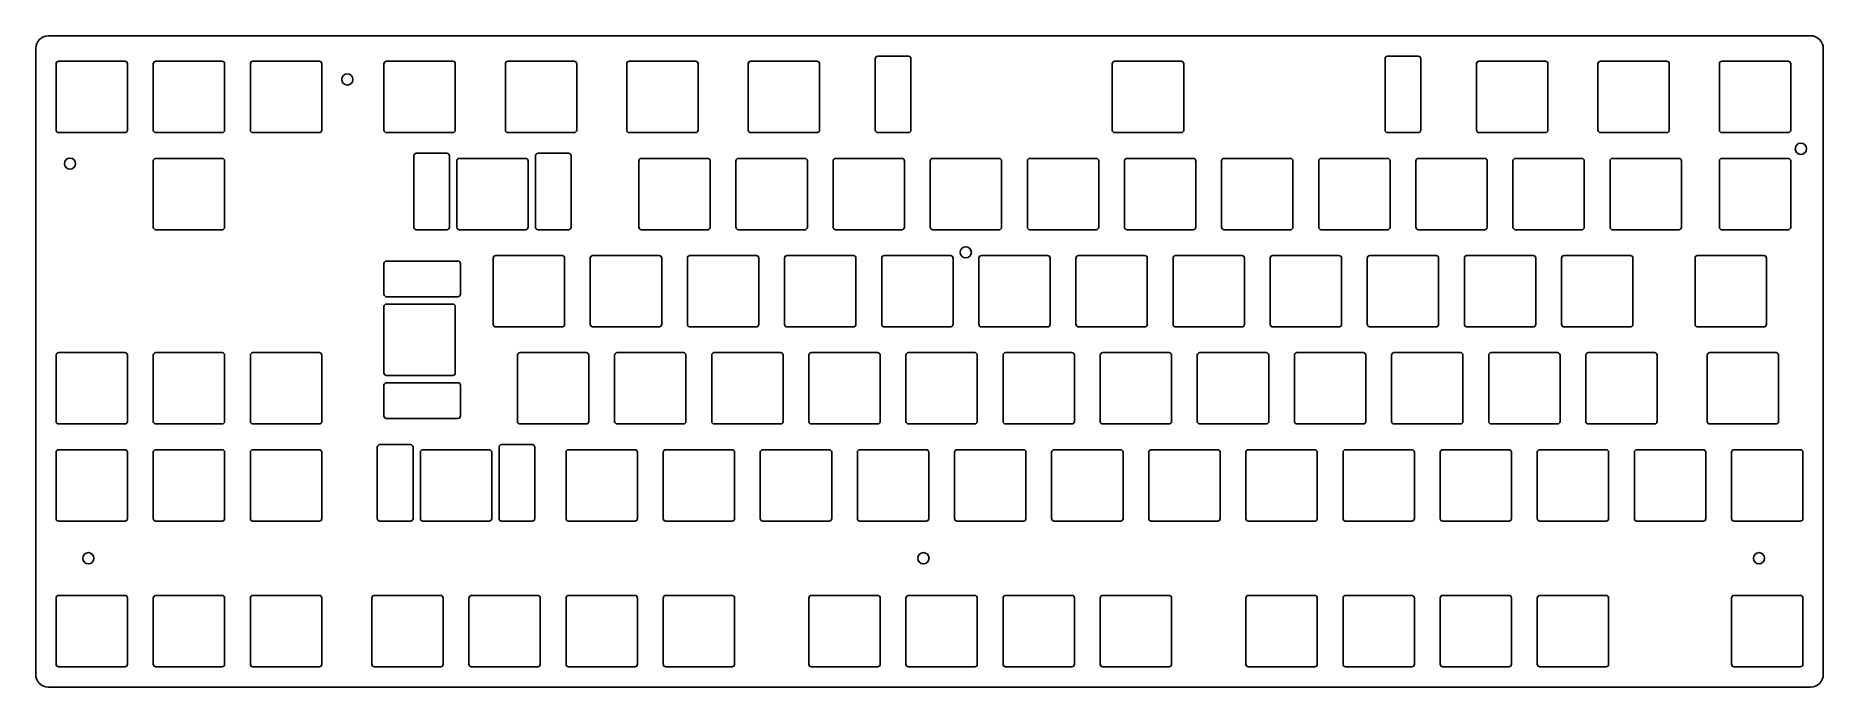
# Model space of a CAD drawing. Header units: millimetres. Extents: x -386 to -36, y 91 to 218.
import ezdxf

# ---------------------------------------------------------------- set-up
doc = ezdxf.new("R2010")
doc.units = ezdxf.units.MM
doc.layers.get('0').update_dxf_attribs({"linetype": 'CONTINUOUS'})

msp = doc.modelspace()

# ---------------------------------------------------------------- linework, layer by layer
for points in [[(-38.2, 90.7, 0.414221), (-35.7, 93.2), (-35.7, 215.98, 0.414214), (-38.2, 218.48), (-383.82, 218.48, 0.414206), (-386.32, 215.98), (-386.32, 93.2, 0.414214), (-383.82, 90.7)], [(-221.65, 199.98), (-221.65, 213.98, -0.414214), (-221.15, 214.48), (-215.15, 214.48, -0.414214), (-214.65, 213.98), (-214.65, 199.98, -0.414214), (-215.15, 199.48), (-221.15, 199.48, -0.414214)], [(-114.65, 213.98), (-114.65, 199.98, -0.414214), (-115.15, 199.48), (-121.15, 199.48, -0.414214), (-121.65, 199.98), (-121.65, 213.98, -0.414214), (-121.15, 214.48), (-115.15, 214.48, -0.414214)], [(-368.32, 212.98), (-368.32, 199.98, -0.414214), (-368.82, 199.48), (-381.82, 199.48, -0.414214), (-382.32, 199.98), (-382.32, 212.98, -0.414214), (-381.82, 213.48), (-368.82, 213.48, -0.414214)], [(-363.27, 199.98, 0.414214), (-362.77, 199.48), (-349.77, 199.48, 0.414214), (-349.27, 199.98), (-349.27, 212.98, 0.414214), (-349.77, 213.48), (-362.77, 213.48, 0.414214), (-363.27, 212.98)], [(-344.22, 199.98), (-344.22, 212.98, -0.414214), (-343.72, 213.48), (-330.72, 213.48, -0.414214), (-330.22, 212.98), (-330.22, 199.98, -0.414214), (-330.72, 199.48), (-343.72, 199.48, -0.414214)], [(-317.52, 213.48, 0.414214), (-318.02, 212.98), (-318.02, 199.98, 0.414214), (-317.52, 199.48), (-304.52, 199.48, 0.414214), (-304.02, 199.98), (-304.02, 212.98, 0.414214), (-304.52, 213.48)], [(-280.71, 199.48), (-293.71, 199.48, -0.414214), (-294.21, 199.98), (-294.21, 212.98, -0.414214), (-293.71, 213.48), (-280.71, 213.48, -0.414214), (-280.21, 212.98), (-280.21, 199.98, -0.414214)], [(-270.4, 199.98, 0.414214), (-269.9, 199.48), (-256.9, 199.48, 0.414214), (-256.4, 199.98), (-256.4, 212.98, 0.414214), (-256.9, 213.48), (-269.9, 213.48, 0.414214), (-270.4, 212.98)], [(-246.08, 213.48, 0.414214), (-246.58, 212.98), (-246.58, 199.98, 0.414214), (-246.08, 199.48), (-233.08, 199.48, 0.414214), (-232.58, 199.98), (-232.58, 212.98, 0.414214), (-233.08, 213.48)], [(-161.15, 212.98, 0.414214), (-161.65, 213.48), (-174.65, 213.48, 0.414214), (-175.15, 212.98), (-175.15, 199.98, 0.414214), (-174.65, 199.48), (-161.65, 199.48, 0.414214), (-161.15, 199.98)], [(-103.71, 199.98, 0.414214), (-103.21, 199.48), (-90.21, 199.48, 0.414214), (-89.71, 199.98), (-89.71, 212.98, 0.414214), (-90.21, 213.48), (-103.21, 213.48, 0.414214), (-103.71, 212.98)], [(-79.9, 199.98, 0.414214), (-79.4, 199.48), (-66.4, 199.48, 0.414214), (-65.9, 199.98), (-65.9, 212.98, 0.414214), (-66.4, 213.48), (-79.4, 213.48, 0.414214), (-79.9, 212.98)], [(-42.58, 199.48, 0.414214), (-42.08, 199.98), (-42.08, 212.98, 0.414214), (-42.58, 213.48), (-55.58, 213.48, 0.414214), (-56.08, 212.98), (-56.08, 199.98, 0.414214), (-55.58, 199.48)], [(-363.27, 180.93, 0.414214), (-362.77, 180.43), (-349.77, 180.43, 0.414214), (-349.27, 180.93), (-349.27, 193.93, 0.414214), (-349.77, 194.43), (-362.77, 194.43, 0.414214), (-363.27, 193.93)], [(-305.17, 194.93, 0.414214), (-305.67, 195.43), (-311.67, 195.43, 0.414214), (-312.17, 194.93), (-312.17, 180.93, 0.414214), (-311.67, 180.43), (-305.67, 180.43, 0.414214), (-305.17, 180.93)], [(-290.23, 180.43, 0.414214), (-289.73, 180.93), (-289.73, 193.93, 0.414214), (-290.23, 194.43), (-303.23, 194.43, 0.414214), (-303.73, 193.93), (-303.73, 180.93, 0.414214), (-303.23, 180.43)], [(-287.8, 195.43), (-281.8, 195.43, -0.414214), (-281.3, 194.93), (-281.3, 180.93, -0.414214), (-281.8, 180.43), (-287.8, 180.43, -0.414214), (-288.3, 180.93), (-288.3, 194.93, -0.414214)], [(-254.52, 180.43, 0.414214), (-254.02, 180.93), (-254.02, 193.93, 0.414214), (-254.52, 194.43), (-267.52, 194.43, 0.414214), (-268.02, 193.93), (-268.02, 180.93, 0.414214), (-267.52, 180.43)], [(-248.47, 194.43, 0.414214), (-248.97, 193.93), (-248.97, 180.93, 0.414214), (-248.47, 180.43), (-235.47, 180.43, 0.414214), (-234.97, 180.93), (-234.97, 193.93, 0.414214), (-235.47, 194.43)], [(-216.42, 180.43), (-229.42, 180.43, -0.414214), (-229.92, 180.93), (-229.92, 193.93, -0.414214), (-229.42, 194.43), (-216.42, 194.43, -0.414214), (-215.92, 193.93), (-215.92, 180.93, -0.414214)], [(-197.37, 180.43), (-210.37, 180.43, -0.414214), (-210.87, 180.93), (-210.87, 193.93, -0.414214), (-210.37, 194.43), (-197.37, 194.43, -0.414214), (-196.87, 193.93), (-196.87, 180.93, -0.414214)], [(-178.32, 180.43, 0.414214), (-177.82, 180.93), (-177.82, 193.93, 0.414214), (-178.32, 194.43), (-191.32, 194.43, 0.414214), (-191.82, 193.93), (-191.82, 180.93, 0.414214), (-191.32, 180.43)], [(-172.77, 180.93, 0.414214), (-172.27, 180.43), (-159.27, 180.43, 0.414214), (-158.77, 180.93), (-158.77, 193.93, 0.414214), (-159.27, 194.43), (-172.27, 194.43, 0.414214), (-172.77, 193.93)], [(-140.22, 180.43, 0.414214), (-139.72, 180.93), (-139.72, 193.93, 0.414214), (-140.22, 194.43), (-153.22, 194.43, 0.414214), (-153.72, 193.93), (-153.72, 180.93, 0.414214), (-153.22, 180.43)], [(-134.17, 194.43), (-121.17, 194.43, -0.414214), (-120.67, 193.93), (-120.67, 180.93, -0.414214), (-121.17, 180.43), (-134.17, 180.43, -0.414214), (-134.67, 180.93), (-134.67, 193.93, -0.414214)], [(-101.62, 193.93), (-101.62, 180.93, -0.414214), (-102.12, 180.43), (-115.12, 180.43, -0.414214), (-115.62, 180.93), (-115.62, 193.93, -0.414214), (-115.12, 194.43), (-102.12, 194.43, -0.414214)], [(-96.57, 180.93), (-96.57, 193.93, -0.414214), (-96.07, 194.43), (-83.07, 194.43, -0.414214), (-82.57, 193.93), (-82.57, 180.93, -0.414214), (-83.07, 180.43), (-96.07, 180.43, -0.414214)], [(-64.02, 180.43, 0.414214), (-63.52, 180.93), (-63.52, 193.93, 0.414214), (-64.02, 194.43), (-77.02, 194.43, 0.414214), (-77.52, 193.93), (-77.52, 180.93, 0.414214), (-77.02, 180.43)], [(-42.08, 193.93), (-42.08, 180.93, -0.414214), (-42.58, 180.43), (-55.58, 180.43, -0.414214), (-56.08, 180.93), (-56.08, 193.93, -0.414214), (-55.58, 194.43), (-42.58, 194.43, -0.414214)], [(-283.09, 161.38, 0.414214), (-282.59, 161.88), (-282.59, 174.88, 0.414214), (-283.09, 175.38), (-296.09, 175.38, 0.414214), (-296.59, 174.88), (-296.59, 161.88, 0.414214), (-296.09, 161.38)], [(-277.04, 175.38, 0.414214), (-277.54, 174.88), (-277.54, 161.88, 0.414214), (-277.04, 161.38), (-264.04, 161.38, 0.414214), (-263.54, 161.88), (-263.54, 174.88, 0.414214), (-264.04, 175.38)], [(-257.99, 175.38, 0.414214), (-258.49, 174.88), (-258.49, 161.88, 0.414214), (-257.99, 161.38), (-244.99, 161.38, 0.414214), (-244.49, 161.88), (-244.49, 174.88, 0.414214), (-244.99, 175.38)], [(-225.94, 161.38), (-238.94, 161.38, -0.414214), (-239.44, 161.88), (-239.44, 174.88, -0.414214), (-238.94, 175.38), (-225.94, 175.38, -0.414214), (-225.44, 174.88), (-225.44, 161.88, -0.414214)], [(-220.39, 161.88, 0.414214), (-219.89, 161.38), (-206.89, 161.38, 0.414214), (-206.39, 161.88), (-206.39, 174.88, 0.414214), (-206.89, 175.38), (-219.89, 175.38, 0.414214), (-220.39, 174.88)], [(-201.34, 161.88, 0.414214), (-200.84, 161.38), (-187.84, 161.38, 0.414214), (-187.34, 161.88), (-187.34, 174.88, 0.414214), (-187.84, 175.38), (-200.84, 175.38, 0.414214), (-201.34, 174.88)], [(-168.79, 161.38), (-181.79, 161.38, -0.414214), (-182.29, 161.88), (-182.29, 174.88, -0.414214), (-181.79, 175.38), (-168.79, 175.38, -0.414214), (-168.29, 174.88), (-168.29, 161.88, -0.414214)], [(-163.24, 161.88, 0.414214), (-162.74, 161.38), (-149.74, 161.38, 0.414214), (-149.24, 161.88), (-149.24, 174.88, 0.414214), (-149.74, 175.38), (-162.74, 175.38, 0.414214), (-163.24, 174.88)], [(-130.19, 174.88, 0.414214), (-130.69, 175.38), (-143.69, 175.38, 0.414214), (-144.19, 174.88), (-144.19, 161.88, 0.414214), (-143.69, 161.38), (-130.69, 161.38, 0.414214), (-130.19, 161.88)], [(-124.64, 175.38, 0.414214), (-125.14, 174.88), (-125.14, 161.88, 0.414214), (-124.64, 161.38), (-111.64, 161.38, 0.414214), (-111.14, 161.88), (-111.14, 174.88, 0.414214), (-111.64, 175.38)], [(-105.59, 175.38, 0.414214), (-106.09, 174.88), (-106.09, 161.88, 0.414214), (-105.59, 161.38), (-92.59, 161.38, 0.414214), (-92.09, 161.88), (-92.09, 174.88, 0.414214), (-92.59, 175.38)], [(-73.54, 161.38, 0.414214), (-73.04, 161.88), (-73.04, 174.88, 0.414214), (-73.54, 175.38), (-86.54, 175.38, 0.414214), (-87.04, 174.88), (-87.04, 161.88, 0.414214), (-86.54, 161.38)], [(-60.85, 161.88), (-60.85, 174.88, -0.414214), (-60.35, 175.38), (-47.35, 175.38, -0.414214), (-46.85, 174.88), (-46.85, 161.88, -0.414214), (-47.35, 161.38), (-60.35, 161.38, -0.414214)], [(-303.52, 167.29, 0.414214), (-303.02, 167.79), (-303.02, 173.79, 0.414214), (-303.52, 174.29), (-317.52, 174.29, 0.414214), (-318.02, 173.79), (-318.02, 167.79, 0.414214), (-317.52, 167.29)], [(-318.02, 152.35, 0.414214), (-317.52, 151.85), (-304.52, 151.85, 0.414214), (-304.02, 152.35), (-304.02, 165.35, 0.414214), (-304.52, 165.85), (-317.52, 165.85, 0.414214), (-318.02, 165.35)], [(-368.82, 142.33), (-381.82, 142.33, -0.414214), (-382.32, 142.83), (-382.32, 155.83, -0.414214), (-381.82, 156.33), (-368.82, 156.33, -0.414214), (-368.32, 155.83), (-368.32, 142.83, -0.414214)], [(-362.77, 156.33, 0.414214), (-363.27, 155.83), (-363.27, 142.83, 0.414214), (-362.77, 142.33), (-349.77, 142.33, 0.414214), (-349.27, 142.83), (-349.27, 155.83, 0.414214), (-349.77, 156.33)], [(-330.72, 142.33), (-343.72, 142.33, -0.414214), (-344.22, 142.83), (-344.22, 155.83, -0.414214), (-343.72, 156.33), (-330.72, 156.33, -0.414214), (-330.22, 155.83), (-330.22, 142.83, -0.414214)], [(-277.83, 155.83), (-277.83, 142.83, -0.414214), (-278.33, 142.33), (-291.33, 142.33, -0.414214), (-291.83, 142.83), (-291.83, 155.83, -0.414214), (-291.33, 156.33), (-278.33, 156.33, -0.414214)], [(-272.78, 142.83), (-272.78, 155.83, -0.414214), (-272.28, 156.33), (-259.28, 156.33, -0.414214), (-258.78, 155.83), (-258.78, 142.83, -0.414214), (-259.28, 142.33), (-272.28, 142.33, -0.414214)], [(-239.73, 155.83), (-239.73, 142.83, -0.414214), (-240.23, 142.33), (-253.23, 142.33, -0.414214), (-253.73, 142.83), (-253.73, 155.83, -0.414214), (-253.23, 156.33), (-240.23, 156.33, -0.414214)], [(-220.68, 155.83, 0.414214), (-221.18, 156.33), (-234.18, 156.33, 0.414214), (-234.68, 155.83), (-234.68, 142.83, 0.414214), (-234.18, 142.33), (-221.18, 142.33, 0.414214), (-220.68, 142.83)], [(-215.63, 142.83, 0.414214), (-215.13, 142.33), (-202.13, 142.33, 0.414214), (-201.63, 142.83), (-201.63, 155.83, 0.414214), (-202.13, 156.33), (-215.13, 156.33, 0.414214), (-215.63, 155.83)], [(-182.58, 155.83, 0.414214), (-183.08, 156.33), (-196.08, 156.33, 0.414214), (-196.58, 155.83), (-196.58, 142.83, 0.414214), (-196.08, 142.33), (-183.08, 142.33, 0.414214), (-182.58, 142.83)], [(-177.03, 156.33, 0.414214), (-177.53, 155.83), (-177.53, 142.83, 0.414214), (-177.03, 142.33), (-164.03, 142.33, 0.414214), (-163.53, 142.83), (-163.53, 155.83, 0.414214), (-164.03, 156.33)], [(-158.48, 142.83, 0.414214), (-157.98, 142.33), (-144.98, 142.33, 0.414214), (-144.48, 142.83), (-144.48, 155.83, 0.414214), (-144.98, 156.33), (-157.98, 156.33, 0.414214), (-158.48, 155.83)], [(-139.43, 142.83), (-139.43, 155.83, -0.414214), (-138.93, 156.33), (-125.93, 156.33, -0.414214), (-125.43, 155.83), (-125.43, 142.83, -0.414214), (-125.93, 142.33), (-138.93, 142.33, -0.414214)], [(-119.88, 156.33), (-106.88, 156.33, -0.414214), (-106.38, 155.83), (-106.38, 142.83, -0.414214), (-106.88, 142.33), (-119.88, 142.33, -0.414214), (-120.38, 142.83), (-120.38, 155.83, -0.414214)], [(-87.33, 155.83, 0.414214), (-87.83, 156.33), (-100.83, 156.33, 0.414214), (-101.33, 155.83), (-101.33, 142.83, 0.414214), (-100.83, 142.33), (-87.83, 142.33, 0.414214), (-87.33, 142.83)], [(-82.28, 142.83), (-82.28, 155.83, -0.414214), (-81.78, 156.33), (-68.78, 156.33, -0.414214), (-68.28, 155.83), (-68.28, 142.83, -0.414214), (-68.78, 142.33), (-81.78, 142.33, -0.414214)], [(-44.47, 155.83), (-44.47, 142.83, -0.414214), (-44.97, 142.33), (-57.97, 142.33, -0.414214), (-58.47, 142.83), (-58.47, 155.83, -0.414214), (-57.97, 156.33), (-44.97, 156.33, -0.414214)], [(-317.52, 150.42, 0.414214), (-318.02, 149.92), (-318.02, 143.92, 0.414214), (-317.52, 143.42), (-303.52, 143.42, 0.414214), (-303.02, 143.92), (-303.02, 149.92, 0.414214), (-303.52, 150.42)], [(-368.82, 123.28, 0.414214), (-368.32, 123.78), (-368.32, 136.78, 0.414214), (-368.82, 137.28), (-381.82, 137.28, 0.414214), (-382.32, 136.78), (-382.32, 123.78, 0.414214), (-381.82, 123.28)], [(-349.77, 123.28, 0.414214), (-349.27, 123.78), (-349.27, 136.78, 0.414214), (-349.77, 137.28), (-362.77, 137.28, 0.414214), (-363.27, 136.78), (-363.27, 123.78, 0.414214), (-362.77, 123.28)], [(-343.72, 137.28), (-330.72, 137.28, -0.414214), (-330.22, 136.78), (-330.22, 123.78, -0.414214), (-330.72, 123.28), (-343.72, 123.28, -0.414214), (-344.22, 123.78), (-344.22, 136.78, -0.414214)], [(-312.32, 137.78), (-312.32, 123.78, -0.414214), (-312.82, 123.28), (-318.82, 123.28, -0.414214), (-319.32, 123.78), (-319.32, 137.78, -0.414214), (-318.82, 138.28), (-312.82, 138.28, -0.414214)], [(-296.88, 136.78), (-296.88, 123.78, -0.414214), (-297.38, 123.28), (-310.38, 123.28, -0.414214), (-310.88, 123.78), (-310.88, 136.78, -0.414214), (-310.38, 137.28), (-297.38, 137.28, -0.414214)], [(-294.94, 138.28, 0.414214), (-295.44, 137.78), (-295.44, 123.78, 0.414214), (-294.94, 123.28), (-288.94, 123.28, 0.414214), (-288.44, 123.78), (-288.44, 137.78, 0.414214), (-288.94, 138.28)], [(-282.3, 123.78), (-282.3, 136.78, -0.414214), (-281.8, 137.28), (-268.8, 137.28, -0.414214), (-268.3, 136.78), (-268.3, 123.78, -0.414214), (-268.8, 123.28), (-281.8, 123.28, -0.414214)], [(-263.25, 123.78), (-263.25, 136.78, -0.414214), (-262.75, 137.28), (-249.75, 137.28, -0.414214), (-249.25, 136.78), (-249.25, 123.78, -0.414214), (-249.75, 123.28), (-262.75, 123.28, -0.414214)], [(-230.7, 123.28), (-243.7, 123.28, -0.414214), (-244.2, 123.78), (-244.2, 136.78, -0.414214), (-243.7, 137.28), (-230.7, 137.28, -0.414214), (-230.2, 136.78), (-230.2, 123.78, -0.414214)], [(-211.65, 123.28, 0.414214), (-211.15, 123.78), (-211.15, 136.78, 0.414214), (-211.65, 137.28), (-224.65, 137.28, 0.414214), (-225.15, 136.78), (-225.15, 123.78, 0.414214), (-224.65, 123.28)], [(-192.1, 136.78), (-192.1, 123.78, -0.414214), (-192.6, 123.28), (-205.6, 123.28, -0.414214), (-206.1, 123.78), (-206.1, 136.78, -0.414214), (-205.6, 137.28), (-192.6, 137.28, -0.414214)], [(-187.05, 123.78, 0.414214), (-186.55, 123.28), (-173.55, 123.28, 0.414214), (-173.05, 123.78), (-173.05, 136.78, 0.414214), (-173.55, 137.28), (-186.55, 137.28, 0.414214), (-187.05, 136.78)], [(-154.5, 123.28), (-167.5, 123.28, -0.414214), (-168, 123.78), (-168, 136.78, -0.414214), (-167.5, 137.28), (-154.5, 137.28, -0.414214), (-154, 136.78), (-154, 123.78, -0.414214)], [(-148.95, 123.78), (-148.95, 136.78, -0.414214), (-148.45, 137.28), (-135.45, 137.28, -0.414214), (-134.95, 136.78), (-134.95, 123.78, -0.414214), (-135.45, 123.28), (-148.45, 123.28, -0.414214)], [(-129.4, 137.28), (-116.4, 137.28, -0.414214), (-115.9, 136.78), (-115.9, 123.78, -0.414214), (-116.4, 123.28), (-129.4, 123.28, -0.414214), (-129.9, 123.78), (-129.9, 136.78, -0.414214)], [(-96.85, 136.78), (-96.85, 123.78, -0.414214), (-97.35, 123.28), (-110.35, 123.28, -0.414214), (-110.85, 123.78), (-110.85, 136.78, -0.414214), (-110.35, 137.28), (-97.35, 137.28, -0.414214)], [(-91.8, 123.78), (-91.8, 136.78, -0.414214), (-91.3, 137.28), (-78.3, 137.28, -0.414214), (-77.8, 136.78), (-77.8, 123.78, -0.414214), (-78.3, 123.28), (-91.3, 123.28, -0.414214)], [(-72.25, 137.28, 0.414214), (-72.75, 136.78), (-72.75, 123.78, 0.414214), (-72.25, 123.28), (-59.25, 123.28, 0.414214), (-58.75, 123.78), (-58.75, 136.78, 0.414214), (-59.25, 137.28)], [(-53.7, 123.78), (-53.7, 136.78, -0.414214), (-53.2, 137.28), (-40.2, 137.28, -0.414214), (-39.7, 136.78), (-39.7, 123.78, -0.414214), (-40.2, 123.28), (-53.2, 123.28, -0.414214)], [(-381.82, 108.7, 0.414214), (-382.32, 108.2), (-382.32, 95.2, 0.414214), (-381.82, 94.7), (-368.82, 94.7, 0.414214), (-368.32, 95.2), (-368.32, 108.2, 0.414214), (-368.82, 108.7)], [(-349.77, 94.7), (-362.77, 94.7, -0.414214), (-363.27, 95.2), (-363.27, 108.2, -0.414214), (-362.77, 108.7), (-349.77, 108.7, -0.414214), (-349.27, 108.2), (-349.27, 95.2, -0.414214)], [(-344.22, 95.2, 0.414214), (-343.72, 94.7), (-330.72, 94.7, 0.414214), (-330.22, 95.2), (-330.22, 108.2, 0.414214), (-330.72, 108.7), (-343.72, 108.7, 0.414214), (-344.22, 108.2)], [(-306.9, 94.7, 0.414214), (-306.4, 95.2), (-306.4, 108.2, 0.414214), (-306.9, 108.7), (-319.9, 108.7, 0.414214), (-320.4, 108.2), (-320.4, 95.2, 0.414214), (-319.9, 94.7)], [(-287.35, 108.2, 0.414214), (-287.85, 108.7), (-300.85, 108.7, 0.414214), (-301.35, 108.2), (-301.35, 95.2, 0.414214), (-300.85, 94.7), (-287.85, 94.7, 0.414214), (-287.35, 95.2)], [(-268.8, 94.7), (-281.8, 94.7, -0.414214), (-282.3, 95.2), (-282.3, 108.2, -0.414214), (-281.8, 108.7), (-268.8, 108.7, -0.414214), (-268.3, 108.2), (-268.3, 95.2, -0.414214)], [(-249.25, 108.2, 0.414214), (-249.75, 108.7), (-262.75, 108.7, 0.414214), (-263.25, 108.2), (-263.25, 95.2, 0.414214), (-262.75, 94.7), (-249.75, 94.7, 0.414214), (-249.25, 95.2)], [(-234.68, 95.2), (-234.68, 108.2, -0.414214), (-234.18, 108.7), (-221.18, 108.7, -0.414214), (-220.68, 108.2), (-220.68, 95.2, -0.414214), (-221.18, 94.7), (-234.18, 94.7, -0.414214)], [(-202.13, 94.7, 0.414214), (-201.63, 95.2), (-201.63, 108.2, 0.414214), (-202.13, 108.7), (-215.13, 108.7, 0.414214), (-215.63, 108.2), (-215.63, 95.2, 0.414214), (-215.13, 94.7)], [(-183.08, 94.7, 0.414214), (-182.58, 95.2), (-182.58, 108.2, 0.414214), (-183.08, 108.7), (-196.08, 108.7, 0.414214), (-196.58, 108.2), (-196.58, 95.2, 0.414214), (-196.08, 94.7)], [(-177.53, 95.2, 0.414214), (-177.03, 94.7), (-164.03, 94.7, 0.414214), (-163.53, 95.2), (-163.53, 108.2, 0.414214), (-164.03, 108.7), (-177.03, 108.7, 0.414214), (-177.53, 108.2)], [(-134.95, 108.2, 0.414214), (-135.45, 108.7), (-148.45, 108.7, 0.414214), (-148.95, 108.2), (-148.95, 95.2, 0.414214), (-148.45, 94.7), (-135.45, 94.7, 0.414214), (-134.95, 95.2)], [(-115.9, 108.2, 0.414214), (-116.4, 108.7), (-129.4, 108.7, 0.414214), (-129.9, 108.2), (-129.9, 95.2, 0.414214), (-129.4, 94.7), (-116.4, 94.7, 0.414214), (-115.9, 95.2)], [(-97.35, 94.7), (-110.35, 94.7, -0.414214), (-110.85, 95.2), (-110.85, 108.2, -0.414214), (-110.35, 108.7), (-97.35, 108.7, -0.414214), (-96.85, 108.2), (-96.85, 95.2, -0.414214)], [(-91.8, 95.2, 0.414214), (-91.3, 94.7), (-78.3, 94.7, 0.414214), (-77.8, 95.2), (-77.8, 108.2, 0.414214), (-78.3, 108.7), (-91.3, 108.7, 0.414214), (-91.8, 108.2)], [(-39.7, 108.2), (-39.7, 95.2, -0.414214), (-40.2, 94.7), (-53.2, 94.7, -0.414214), (-53.7, 95.2), (-53.7, 108.2, -0.414214), (-53.2, 108.7), (-40.2, 108.7, -0.414214)]]:
    msp.add_lwpolyline(points, format="xyb", close=True)
for centre in [(-325.2, 209.9), (-40.1, 196.3), (-379.6, 193.4), (-203.9, 176), (-376, 116), (-212.2, 116), (-48.3, 116)]:
    msp.add_circle(centre, 1.1)

doc.saveas('drawing.dxf')
